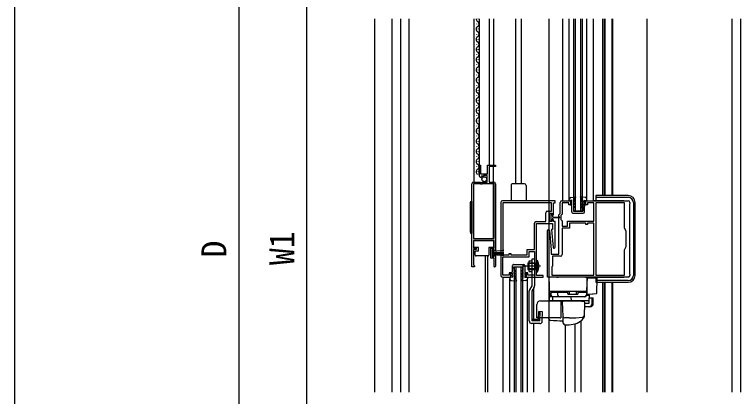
# Model space of a CAD drawing. Units: millimetres, scale not verified. Extents: x -875 to 875, y -1304 to 1297.
# Drawn here: x -875 to -448, y -717.2 to -492.4 of the extents above; entities that cross this region are included whole.
import ezdxf
from ezdxf.enums import TextEntityAlignment as Align

# ---------------------------------------------------------------- set-up
doc = ezdxf.new("R2010")
doc.units = ezdxf.units.MM
doc.header["$LTSCALE"] = 8
for name, color, linetype in [('0-2_YKK_11', 7, 'Continuous'), ('0-3_YKK_12', 2, 'Continuous'), ('0-4_YKK_13', 4, 'Continuous'), ('0-5_YKK_D', 6, 'Continuous'), ('0-6_YKK_ZWAK', 7, 'Continuous')]:
    doc.layers.add(name, color=color, linetype=linetype)
doc.styles.add('ＭＳ ゴシック', font='')
doc.styles.get('ＭＳ ゴシック').set_extended_font_data('MS Gothic')

msp = doc.modelspace()

# ---------------------------------------------------------------- linework, layer by layer
at = {"layer": '0-2_YKK_11'}
for p, q in [((-605.999, -640.95), (-605.999, -591.95)), ((-588.999, -602.95), (-588.999, -645.95)), ((-560.301, -619.498), (-559.303, -630.91))]:
    msp.add_line(p, q, dxfattribs=at)
for points in [[(-601.799, -586.854), (-601.799, -580.95), (-600.999, -580.95), (-600.999, -586.05), (-596.799, -586.05), (-596.799, -580.95), (-591.999, -580.95), (-591.999, -581.75), (-595.899, -581.75), (-595.899, -590.95), (-592.999, -590.95)], [(-604.999, -590.95), (-601.167, -590.95), (-600.627, -591.403), (-600.299, -591.25), (-599.999, -590.95), (-596.999, -590.95), (-596.999, -587.15), (-599.199, -587.15), (-599.199, -587.767), (-599.457, -587.874), (-600.023, -587.309), (-600.491, -587.579), (-600.406, -587.898), (-600.617, -588.149)], [(-591.999, -591.95), (-591.999, -631.65), (-592.799, -631.65), (-592.799, -630.75), (-594.099, -630.75), (-594.099, -634.95), (-592.799, -634.95), (-592.799, -634.05), (-591.999, -634.05), (-591.999, -640.4)], [(-556.999, -629.35), (-556.999, -614.25), (-557.999, -614.25), (-557.999, -613.25), (-558.999, -613.25), (-558.999, -614.25), (-560.499, -614.25), (-560.499, -609.25), (-558.999, -609.25), (-558.999, -610.25), (-557.999, -610.25), (-557.999, -603.15), (-556.999, -603.15), (-556.999, -601.95), (-587.999, -601.95)], [(-552.999, -601.95), (-547.999, -601.95), (-547.999, -604.45), (-548.999, -604.45), (-548.999, -603.15), (-552.799, -603.15), (-552.799, -609.947), (-553.599, -610.747), (-553.599, -613.05), (-552.799, -613.85), (-552.799, -616.95), (-549.799, -616.95), (-549.799, -613.95), (-534.199, -613.95), (-534.199, -603.15), (-537.999, -603.15), (-537.999, -604.45), (-538.999, -604.45), (-538.999, -601.95), (-513.999, -601.95)], [(-587.799, -603.15), (-587.799, -633.75), (-583.999, -633.75), (-583.999, -632.95), (-582.999, -632.95), (-582.999, -633.75), (-573.399, -633.75), (-573.399, -630.75), (-569.199, -630.75), (-569.199, -615.25)], [(-561.499, -608.05), (-559.199, -608.05), (-559.199, -603.15), (-587.799, -603.15)], [(-559.299, -630.997), (-559.299, -633.45), (-554.799, -633.45), (-554.799, -610.25), (-553.999, -609.45), (-553.999, -602.95)], [(-512.999, -602.95), (-512.999, -603.65), (-513.299, -603.95), (-513.299, -644.95), (-512.999, -645.25), (-512.999, -645.95)], [(-568.199, -614.25), (-562.499, -614.25), (-562.499, -609.05)], [(-587.999, -646.95), (-582.999, -646.95), (-582.999, -644.45), (-583.999, -644.45), (-583.999, -645.75), (-587.799, -645.75), (-587.799, -634.95), (-572.199, -634.95), (-572.199, -631.95), (-569.199, -631.95), (-569.199, -645.75), (-572.999, -645.75), (-572.999, -644.45), (-573.999, -644.45), (-573.999, -646.95), (-563.999, -646.95), (-563.999, -645.95), (-567.999, -645.95), (-567.999, -615.45), (-558.499, -615.45), (-558.499, -618.95), (-559.111, -618.95), (-558.197, -629.402)], [(-534.199, -645.75), (-534.199, -615.15), (-537.999, -615.15), (-537.999, -615.95), (-538.999, -615.95), (-538.999, -615.15), (-548.599, -615.15), (-548.599, -618.15), (-552.799, -618.15), (-552.799, -633.65)], [(-513.999, -646.95), (-561.499, -646.95), (-561.499, -619.55)], [(-592.969, -640.045), (-592.899, -639.852), (-592.899, -635.75), (-594.899, -635.75), (-594.899, -629.95), (-592.899, -629.95), (-592.899, -625.453), (-605.099, -625.453), (-605.099, -629.95), (-603.499, -629.95), (-603.499, -630.75), (-605.099, -630.75), (-605.099, -639.65), (-604.799, -639.95), (-604.499, -640.25), (-604.499, -640.95), (-605.999, -640.95)], [(-553.799, -634.65), (-558.499, -634.65), (-558.499, -640.45), (-558.799, -640.75), (-558.999, -640.95), (-558.999, -645.75), (-534.199, -645.75)]]:
    msp.add_lwpolyline(points, dxfattribs=at)
for points in [[(-592.899, -624.253), (-592.899, -592.05), (-599.899, -592.05), (-600.099, -592.25), (-600.699, -592.25), (-600.899, -592.05), (-605.099, -592.05), (-605.099, -624.253)], [(-532.999, -603.15), (-532.999, -645.75), (-516.299, -645.75), (-516.299, -630.855), (-515.199, -628.95), (-515.199, -619.95), (-516.299, -618.045), (-516.299, -603.15)]]:
    msp.add_lwpolyline(points, close=True, dxfattribs=at)
for centre, radius, start, end in [((-600.499, -586.854), 1.3, 179.99998, 264.7841), ((-604.999, -591.95), 1, 90.00001, 179.99999), ((-592.999, -591.95), 1, 0.00001, 89.99999), ((-587.999, -602.95), 1, 89.99955, 179.99953), ((-552.999, -602.95), 1, 90.00001, 179.99999), ((-513.999, -602.95), 1, 359.99998, 89.99996), ((-561.499, -609.05), 1, 90.00001, 179.99999), ((-568.199, -615.25), 1, 90.00001, 179.99999), ((-560.899, -619.55), 0.6, 5.00027, 179.99997), ((-560.299, -630.997), 1, 0.00018, 5.00044), ((-557.599, -629.35), 0.6, 184.99996, 0), ((-553.799, -633.65), 1, 270.00001, 359.99999), ((-592.549, -640.4), 0.55, 139.88058, 359.99997), ((-587.999, -645.95), 1, 180.00001, 269.99999), ((-513.999, -645.95), 1, 270.00004, 0.00002)]:
    msp.add_arc(centre, radius, start, end, dxfattribs=at)
at = {"layer": '0-3_YKK_12'}
for p, q in [((-663, -714.7), (-663, -494.852)), ((-653, -494.852), (-653, -714.7)), ((-648, -494.852), (-648, -714.7)), ((-643, -494.852), (-643, -714.7)), ((-604.799, -494.852), (-604.799, -590.95)), ((-601.799, -494.852), (-601.799, -586.854)), ((-595.899, -494.852), (-595.899, -580.95)), ((-593.299, -494.852), (-593.299, -580.95)), ((-580.2, -591.95), (-580.2, -494.852)), ((-576.8, -591.95), (-576.8, -494.852)), ((-560.5, -714.7), (-560.5, -494.852)), ((-552.499, -601.95), (-552.499, -494.852)), ((-548.699, -601.02), (-548.699, -494.852)), ((-545.999, -607.95), (-545.999, -494.852)), ((-544.999, -607.95), (-544.999, -494.852)), ((-541.999, -607.95), (-541.999, -494.852)), ((-540.999, -607.95), (-540.999, -494.852)), ((-538.299, -601.95), (-538.299, -494.852)), ((-534.499, -601.85), (-534.499, -494.852)), ((-528.9, -598.95), (-528.9, -494.852)), ((-528, -598.95), (-528, -494.852)), ((-527.5, -598.95), (-527.5, -494.852)), ((-523.5, -598.95), (-523.5, -494.852)), ((-523, -598.95), (-523, -494.852)), ((-503, -494.852), (-503, -714.7)), ((-453, -494.852), (-453, -714.7)), ((-448, -494.852), (-448, -714.7)), ((-593.299, -590.952), (-593.299, -581.75)), ((-604.799, -624.255), (-604.799, -592.052)), ((-593.299, -624.255), (-593.299, -592.052)), ((-545.999, -607.95), (-540.999, -607.95)), ((-598, -714.7), (-598, -634.453)), ((-596.6, -714.7), (-596.6, -634.453)), ((-580.999, -640.95), (-575.999, -640.95)), ((-580.999, -714.7), (-580.999, -640.95)), ((-579.999, -714.7), (-579.999, -640.95)), ((-576.999, -714.7), (-576.999, -640.95)), ((-575.999, -714.7), (-575.999, -640.95)), ((-587.499, -714.7), (-587.499, -646.95)), ((-583.699, -714.7), (-583.699, -647.873)), ((-573.299, -714.7), (-573.299, -647.855)), ((-569.499, -671.915), (-569.499, -652.948)), ((-528.9, -714.7), (-528.9, -649.95)), ((-528, -714.7), (-528, -649.95)), ((-527.5, -714.7), (-527.5, -649.95)), ((-523.5, -714.7), (-523.5, -649.95)), ((-523, -714.7), (-523, -649.95)), ((-569.499, -714.7), (-569.499, -674.25)), ((-545.2, -714.7), (-545.2, -674.421)), ((-541.8, -714.7), (-541.8, -672.606)), ((-551.004, -714.7), (-551.004, -674.959))]:
    msp.add_line(p, q, dxfattribs=at)
at = {"layer": '0-4_YKK_13'}
for p, q in [((-602.299, -495.05), (-602.299, -494.85)), ((-603.059, -498.05), (-603.059, -497.85)), ((-603.059, -504.05), (-603.059, -503.85)), ((-602.299, -501.05), (-602.299, -500.85)), ((-602.299, -507.05), (-602.299, -506.85)), ((-603.059, -510.05), (-603.059, -509.85)), ((-603.059, -516.05), (-603.059, -515.85)), ((-602.299, -513.05), (-602.299, -512.85)), ((-602.299, -519.05), (-602.299, -518.85)), ((-603.059, -522.05), (-603.059, -521.85)), ((-602.299, -525.05), (-602.299, -524.85)), ((-603.059, -528.05), (-603.059, -527.85)), ((-602.299, -531.05), (-602.299, -530.85)), ((-603.059, -534.05), (-603.059, -533.85)), ((-602.299, -537.05), (-602.299, -536.85)), ((-603.059, -540.05), (-603.059, -539.85)), ((-603.059, -546.05), (-603.059, -545.85)), ((-602.299, -543.05), (-602.299, -542.85)), ((-602.299, -549.05), (-602.299, -548.85)), ((-603.059, -552.05), (-603.059, -551.85)), ((-602.299, -555.05), (-602.299, -554.85)), ((-603.059, -558.05), (-603.059, -557.85)), ((-602.299, -561.05), (-602.299, -560.85)), ((-603.059, -564.05), (-603.059, -563.85)), ((-602.299, -567.05), (-602.299, -566.85)), ((-603.059, -570.05), (-603.059, -569.85)), ((-603.059, -576.05), (-603.059, -575.85)), ((-602.299, -573.05), (-602.299, -572.85)), ((-602.299, -579.05), (-602.299, -578.85)), ((-603.059, -582.05), (-603.059, -581.85)), ((-602.299, -585.05), (-602.299, -584.85)), ((-582.899, -592.95), (-582.899, -601.95)), ((-575.099, -591.95), (-581.899, -591.95)), ((-574.099, -592.95), (-574.099, -601.95)), ((-547.831, -600.034), (-544.966, -599.651)), ((-547.199, -602.65), (-547.199, -601.65)), ((-546.199, -601.65), (-544.83, -599.892)), ((-546.199, -601.65), (-545.299, -602.17)), ((-540.799, -601.65), (-542.168, -599.892)), ((-539.167, -600.034), (-542.032, -599.651)), ((-540.799, -601.65), (-541.699, -602.17)), ((-539.799, -602.65), (-539.799, -601.65)), ((-534.499, -601.85), (-516.6, -601.85)), ((-533.451, -601.95), (-533.451, -601.85)), ((-514, -598.95), (-533, -598.95)), ((-533, -598.95), (-533, -601.85)), ((-533, -599.95), (-514, -599.95)), ((-532.274, -601.95), (-532.274, -601.85)), ((-516.6, -601.95), (-516.6, -601.85)), ((-606.999, -603.3), (-606.999, -620.3)), ((-605.999, -602.3), (-605.999, -621.3)), ((-547.699, -604.284), (-547.199, -604.573)), ((-547.699, -604.65), (-547.699, -604.284)), ((-547.199, -605.15), (-547.699, -604.65)), ((-547.199, -603.15), (-547.498, -602.85)), ((-547.199, -604.573), (-547.199, -603.15)), ((-547.199, -608.557), (-547.199, -605.15)), ((-546.199, -602.112), (-546.199, -603.35)), ((-546.199, -602.112), (-545.299, -602.632)), ((-545.299, -603.87), (-546.199, -603.35)), ((-545.299, -604.331), (-546.199, -603.812)), ((-546.199, -603.812), (-546.199, -605.15)), ((-546.199, -605.15), (-545.499, -605.554)), ((-545.499, -606.016), (-546.199, -605.612)), ((-546.199, -605.612), (-546.199, -608.057)), ((-545.499, -605.554), (-545.499, -606.016)), ((-545.299, -602.17), (-545.299, -602.632)), ((-545.299, -603.87), (-545.299, -604.331)), ((-540.799, -602.112), (-541.699, -602.632)), ((-541.699, -602.17), (-541.699, -602.632)), ((-541.699, -603.87), (-540.799, -603.35)), ((-541.699, -604.331), (-540.799, -603.812)), ((-541.699, -603.87), (-541.699, -604.331)), ((-540.799, -605.15), (-541.499, -605.554)), ((-541.499, -605.554), (-541.499, -606.016)), ((-541.499, -606.016), (-540.799, -605.612)), ((-540.799, -602.112), (-540.799, -603.35)), ((-540.799, -603.812), (-540.799, -605.15)), ((-540.799, -605.612), (-540.799, -608.051)), ((-539.799, -603.15), (-539.499, -602.85)), ((-539.799, -604.573), (-539.799, -603.15)), ((-539.299, -604.284), (-539.799, -604.573)), ((-539.799, -605.15), (-539.299, -604.65)), ((-539.799, -608.551), (-539.799, -605.15)), ((-539.299, -604.65), (-539.299, -604.284)), ((-511, -602.95), (-511, -645.95)), ((-510, -645.95), (-510, -602.95)), ((-560.499, -609.75), (-560.499, -613.75)), ((-559.699, -609.45), (-560.199, -609.45)), ((-559.399, -611.75), (-559.399, -609.75)), ((-558.799, -610.5), (-559.399, -610.5)), ((-546.398, -609.357), (-540.598, -609.351)), ((-546.199, -608.057), (-540.799, -608.051)), ((-560.199, -614.05), (-559.699, -614.05)), ((-559.399, -613.75), (-559.399, -611.75)), ((-559.399, -613), (-558.799, -613)), ((-558.399, -611.5), (-558.399, -610.9)), ((-558.399, -611.5), (-554.445, -611.6)), ((-558.399, -612), (-554.445, -611.9)), ((-558.399, -612.6), (-558.399, -612)), ((-604.049, -631.453), (-602.049, -631.453)), ((-604.049, -633.953), (-604.049, -631.453)), ((-602.049, -631.453), (-602.049, -629.453)), ((-596.049, -629.453), (-596.049, -633.953)), ((-587.122, -631.314), (-593.249, -631.85)), ((-596.549, -634.453), (-597.049, -634.453)), ((-593.249, -632.35), (-587.099, -632.35)), ((-593.249, -632.85), (-587.099, -632.85)), ((-593.249, -633.35), (-587.099, -633.35)), ((-587.122, -634.386), (-593.249, -633.85)), ((-582.215, -640.34), (-582.208, -643.747)), ((-581.415, -639.538), (-575.616, -639.532)), ((-565.573, -640.45), (-576.28, -640.45)), ((-574.815, -640.331), (-574.808, -643.732)), ((-567.906, -640.45), (-573.939, -640.45)), ((-572.999, -638.45), (-568.999, -638.45)), ((-568.999, -638.829), (-572.999, -638.829)), ((-572.199, -637.25), (-570.699, -637.25)), ((-572.199, -643.65), (-572.199, -637.25)), ((-569.199, -636.45), (-570.699, -636.45)), ((-569.199, -636.45), (-569.199, -652.048)), ((-568.402, -639.305), (-569.011, -640.45)), ((-568.402, -641.595), (-569.011, -640.45)), ((-568.999, -642.45), (-568.999, -638.45)), ((-568.999, -638.45), (-568.266, -638.709)), ((-568.999, -638.829), (-568.172, -638.718)), ((-566.771, -638.491), (-568.402, -639.305)), ((-567.999, -636.85), (-567.349, -637.056)), ((-567.999, -636.85), (-567.999, -644.05)), ((-567.349, -643.844), (-567.349, -637.056)), ((-582.208, -643.747), (-582.707, -644.248)), ((-582.707, -644.248), (-582.706, -644.614)), ((-582.706, -644.614), (-582.206, -644.324)), ((-582.206, -644.324), (-582.203, -645.747)), ((-581.214, -640.838), (-575.814, -640.833)), ((-581.209, -643.283), (-581.214, -640.838)), ((-580.509, -642.877), (-581.209, -643.283)), ((-581.208, -643.745), (-580.508, -643.339)), ((-581.205, -645.083), (-581.208, -643.745)), ((-580.306, -644.562), (-581.205, -645.083)), ((-580.508, -643.339), (-580.509, -642.877)), ((-580.305, -645.023), (-580.306, -644.562)), ((-576.706, -644.554), (-575.805, -645.072)), ((-576.705, -645.016), (-576.706, -644.554)), ((-576.51, -642.869), (-575.809, -643.272)), ((-576.509, -643.331), (-576.51, -642.869)), ((-575.808, -643.734), (-576.509, -643.331)), ((-575.809, -643.272), (-575.814, -640.833)), ((-575.805, -645.072), (-575.808, -643.734)), ((-574.808, -643.732), (-574.307, -644.231)), ((-574.306, -644.597), (-574.806, -644.309)), ((-574.806, -644.309), (-574.804, -645.732)), ((-574.307, -644.231), (-574.306, -644.597)), ((-568.999, -642.071), (-572.999, -642.071)), ((-572.199, -643.65), (-570.699, -643.65)), ((-569.129, -642.45), (-569.214, -642.45)), ((-568.999, -642.071), (-568.172, -642.182)), ((-568.999, -642.45), (-568.266, -642.191)), ((-566.771, -642.409), (-568.402, -641.595)), ((-567.999, -644.05), (-567.349, -643.844)), ((-582.829, -648.864), (-579.963, -649.241)), ((-582.203, -645.747), (-582.502, -646.047)), ((-582.202, -646.247), (-582.201, -647.247)), ((-580.305, -645.023), (-581.204, -645.545)), ((-581.201, -646.783), (-581.204, -645.545)), ((-581.201, -646.783), (-580.302, -646.261)), ((-581.2, -647.245), (-580.301, -646.723)), ((-581.2, -647.245), (-579.828, -649)), ((-580.301, -646.723), (-580.302, -646.261)), ((-575.8, -647.234), (-577.165, -648.994)), ((-574.165, -648.846), (-577.029, -649.235)), ((-576.705, -645.016), (-575.804, -645.534)), ((-576.702, -646.716), (-576.703, -646.254)), ((-575.801, -646.772), (-576.703, -646.254)), ((-575.8, -647.234), (-576.702, -646.716)), ((-575.801, -646.772), (-575.804, -645.534)), ((-574.804, -645.732), (-574.503, -646.031)), ((-574.803, -646.232), (-574.8, -647.232)), ((-556.102, -646.959), (-560.799, -646.959)), ((-560.799, -646.959), (-560.555, -660.959)), ((-560.699, -646.959), (-560.331, -657.494)), ((-556.102, -646.959), (-555.138, -646.959)), ((-539.198, -646.959), (-555.138, -646.959)), ((-539.198, -646.959), (-538.199, -646.959)), ((-538.199, -646.959), (-538.479, -654.976)), ((-538.234, -647.959), (-538.199, -646.959)), ((-538.202, -647.05), (-516.6, -647.05)), ((-534.22, -647.259), (-532.51, -647.259)), ((-533.451, -647.05), (-533.451, -646.95)), ((-533, -647.05), (-533, -649.95)), ((-514, -648.95), (-533, -648.95)), ((-532.515, -656.32), (-532.21, -647.569)), ((-532.274, -647.05), (-532.274, -646.95)), ((-516.6, -647.05), (-516.6, -646.95)), ((-569.4, -652.798), (-570.799, -655.221)), ((-533, -649.95), (-514, -649.95)), ((-572.299, -672.75), (-572.299, -655.221)), ((-570.799, -655.221), (-570.799, -672.75)), ((-555.406, -655.459), (-560.402, -655.459)), ((-549.548, -655.959), (-559.448, -655.959)), ((-559.428, -657.459), (-559.428, -655.959)), ((-559.046, -655.459), (-559.086, -655.457)), ((-558.925, -655.959), (-558.925, -655.459)), ((-558.925, -655.459), (-549.548, -655.459)), ((-557.734, -655.459), (-557.281, -655.459)), ((-555.483, -657.459), (-555.483, -655.959)), ((-554.924, -655.459), (-555.406, -655.459)), ((-554.964, -655.959), (-554.964, -655.459)), ((-539.478, -655.459), (-554.924, -655.459)), ((-549.699, -655.459), (-550.199, -655.459)), ((-549.548, -656.659), (-549.548, -655.459)), ((-549.248, -656.959), (-543.848, -656.959)), ((-548.548, -656.959), (-548.548, -655.459)), ((-544.548, -656.959), (-544.548, -655.459)), ((-543.548, -655.459), (-539.048, -655.459)), ((-543.548, -656.659), (-543.548, -655.459)), ((-538.548, -655.959), (-543.548, -655.959)), ((-542.999, -655.459), (-543.499, -655.459)), ((-538.979, -655.459), (-539.478, -655.459)), ((-539.048, -655.959), (-539.048, -655.459)), ((-538.479, -654.976), (-538.567, -657.494)), ((-538.567, -657.494), (-536.782, -657.494)), ((-538.548, -655.959), (-538.548, -657.459)), ((-536.809, -659.059), (-536.782, -657.494)), ((-534.589, -656.943), (-535.045, -656.983)), ((-532.971, -656.801), (-534.589, -656.943)), ((-565.699, -660.959), (-541.399, -660.959)), ((-560.198, -660.959), (-560.21, -660.959)), ((-558.426, -660.959), (-558.46, -658.459)), ((-539.548, -658.459), (-558.428, -658.459)), ((-547.248, -660.959), (-558.426, -660.959)), ((-552.376, -670.206), (-552.681, -661.476)), ((-552.181, -660.959), (-541.699, -660.959)), ((-548.399, -660.959), (-548.999, -660.959)), ((-547.399, -660.959), (-547.999, -660.959)), ((-547.699, -658.459), (-547.655, -660.959)), ((-546.883, -660.959), (-547.248, -660.959)), ((-544.399, -660.959), (-544.999, -660.959)), ((-543.399, -660.959), (-543.999, -660.959)), ((-543.399, -660.959), (-543.999, -660.959)), ((-543.399, -660.959), (-543.999, -660.959)), ((-543.399, -660.959), (-541.699, -660.959)), ((-543.399, -660.959), (-541.699, -660.959)), ((-537.334, -660.959), (-543.078, -660.959)), ((-541.699, -660.959), (-541.444, -660.997)), ((-541.444, -660.997), (-540.15, -661.191)), ((-539.725, -661.703), (-540.033, -670.532)), ((-537.191, -659.059), (-537.191, -662.459)), ((-537.191, -659.059), (-535.248, -659.059)), ((-534.585, -662.459), (-534.585, -659.059)), ((-567.699, -670.959), (-567.699, -662.959)), ((-553.699, -661.959), (-553.699, -670.825)), ((-553.699, -662.459), (-552.647, -662.459)), ((-537.191, -664.459), (-539.821, -664.459)), ((-537.191, -662.459), (-539.751, -662.459)), ((-536.529, -664.459), (-537.191, -664.459)), ((-566.799, -671.915), (-566.666, -667.25)), ((-564.401, -667.315), (-566.666, -667.25)), ((-566.057, -672.75), (-565.9, -667.272)), ((-564.557, -672.793), (-564.401, -667.315)), ((-552.244, -673.994), (-552.376, -670.206)), ((-540.004, -669.699), (-540.034, -670.548)), ((-566.799, -671.915), (-570.799, -671.915)), ((-566.057, -672.75), (-570.799, -672.75)), ((-566.057, -674.25), (-570.799, -674.25)), ((-554.199, -670.959), (-567.699, -670.959)), ((-560.85, -670.959), (-560.838, -671.285)), ((-548.699, -670.959), (-551.401, -670.959)), ((-551.244, -674.959), (-548.699, -674.959))]:
    msp.add_line(p, q, dxfattribs=at)
for points in [[(-547.199, -601.65), (-548.699, -601.95), (-548.699, -601.025)], [(-539.799, -601.65), (-538.299, -601.95), (-538.299, -601.025)], [(-547.199, -602.65), (-547.498, -602.65), (-547.498, -602.85)], [(-539.799, -602.65), (-539.499, -602.65), (-539.499, -602.85)], [(-602.049, -629.453), (-604.749, -629.453), (-604.749, -625.453), (-593.349, -625.453)], [(-593.349, -625.453), (-593.349, -629.453), (-596.049, -629.453)], [(-597.049, -634.453), (-603.049, -634.453), (-603.549, -634.453)], [(-572.999, -638.45), (-572.999, -642.45), (-568.999, -642.45)], [(-570.699, -636.45), (-570.699, -652.048), (-572.098, -654.471)], [(-582.2, -647.247), (-583.701, -646.95), (-583.699, -647.875)], [(-582.202, -646.247), (-582.502, -646.248), (-582.502, -646.047)], [(-574.803, -646.232), (-574.503, -646.231), (-574.503, -646.031)], [(-574.8, -647.232), (-573.301, -646.928), (-573.299, -647.853)], [(-538.199, -657.228), (-538.199, -647.259), (-534.857, -647.259), (-534.22, -647.259)], [(-535.045, -656.983), (-538.199, -657.259), (-538.199, -657.228)], [(-558.426, -660.959), (-559.998, -660.959), (-560.198, -660.959)], [(-539.566, -658.459), (-558.522, -658.459), (-559.316, -658.459)], [(-543.078, -660.959), (-543.908, -660.959), (-547.654, -660.959)], [(-545.879, -660.959), (-545.919, -660.959), (-546.883, -660.959)], [(-535.248, -662.459), (-535.248, -659.059), (-534.585, -659.059)]]:
    msp.add_lwpolyline(points, dxfattribs=at)
msp.add_lwpolyline([(-593.249, -634.75), (-593.249, -630.95), (-594.099, -630.95), (-594.099, -634.75)], close=True, dxfattribs=at)
msp.add_circle((-598.649, -589.302), 1.45, dxfattribs=at)
for centre, radius, start, end in [((-601.84, -494.95), 1.718, 176.72539, 240.80063), ((-601.84, -500.95), 1.718, 119.19937, 240.80063), ((-603.517, -497.95), 1.718, 299.19064, 60.80936), ((-603.517, -503.95), 1.718, 299.19064, 60.80936), ((-601.84, -506.95), 1.718, 119.19937, 240.80063), ((-601.84, -512.95), 1.718, 119.19937, 240.80063), ((-603.517, -509.95), 1.718, 299.19064, 60.80936), ((-603.517, -515.95), 1.718, 299.19064, 60.80936), ((-601.84, -518.95), 1.718, 119.19937, 240.80063), ((-603.517, -521.95), 1.718, 299.19064, 60.80936), ((-601.84, -524.95), 1.718, 119.19937, 240.80063), ((-601.84, -530.95), 1.718, 119.19937, 240.80063), ((-603.517, -527.95), 1.718, 299.19064, 60.80936), ((-603.517, -533.95), 1.718, 299.19064, 60.80936), ((-601.84, -536.95), 1.718, 119.19937, 240.80063), ((-601.84, -542.95), 1.718, 119.19937, 240.80063), ((-603.517, -539.95), 1.718, 299.19064, 60.80936), ((-603.517, -545.95), 1.718, 299.19064, 60.80936), ((-601.84, -548.95), 1.718, 119.19937, 240.80063), ((-603.517, -551.95), 1.718, 299.19064, 60.80936), ((-601.84, -554.95), 1.718, 119.19937, 240.80063), ((-603.517, -557.95), 1.718, 299.19064, 60.80936), ((-601.84, -560.95), 1.718, 119.19937, 240.80063), ((-603.517, -563.95), 1.718, 299.19064, 60.80936), ((-601.84, -566.95), 1.718, 119.19937, 240.80063), ((-601.84, -572.95), 1.718, 119.19937, 240.80063), ((-603.517, -569.95), 1.718, 299.19064, 60.80936), ((-603.517, -575.95), 1.718, 299.19064, 60.80936), ((-601.84, -578.95), 1.718, 119.19937, 240.80063), ((-603.517, -581.95), 1.718, 299.19064, 60.80936), ((-601.84, -584.95), 1.718, 119.19937, 240.80063), ((-581.899, -592.95), 1, 89.99913, 180), ((-575.099, -592.95), 1, 0, 89.99913), ((-547.699, -601.025), 1, 97.60389, 180.00087), ((-544.949, -599.8), 0.15, 322.09538, 96.54312), ((-542.049, -599.8), 0.15, 83.45688, 217.90462), ((-539.299, -601.025), 1, 359.99913, 82.39611), ((-514, -602.95), 4, 0, 90), ((-514, -602.95), 3, 0, 90), ((-605.999, -603.3), 1, 90, 180), ((-560.199, -609.75), 0.3, 90, 180), ((-559.699, -609.75), 0.3, 0, 90), ((-558.799, -610.9), 0.4, 0, 89.99781), ((-546.399, -608.557), 0.8, 180, 270.05935), ((-540.599, -608.551), 0.8, 270.05935, 0), ((-560.199, -613.75), 0.3, 180, 270), ((-559.699, -613.75), 0.3, 270, 0), ((-558.799, -612.6), 0.4, 270, 0), ((-554.449, -611.75), 0.15, 271.5265, 88.47315), ((-605.999, -620.3), 1, 180, 270), ((-603.549, -633.953), 0.5, 180, 269.99999), ((-596.549, -633.953), 0.5, 270.00005, 0), ((-581.415, -640.338), 0.8, 90.05935, 180.11869), ((-575.615, -640.332), 0.8, 0.11869, 90.05935), ((-568.199, -638.52), 0.2, 250.57815, 0), ((-573.699, -640.45), 7.2, 331.87782, 28.12218), ((-568.199, -642.38), 0.2, 0, 109.42185), ((-582.699, -647.873), 1, 180.11782, 262.5148), ((-579.946, -649.092), 0.15, 263.57557, 38.02331), ((-577.047, -649.086), 0.15, 142.21407, 276.66181), ((-574.299, -647.855), 1, 277.72258, 0.11957), ((-532.51, -647.559), 0.3, 358, 90), ((-514, -645.95), 3, 270, 0), ((-514, -645.95), 4, 270, 0), ((-570.699, -652.048), 1.5, 330, 0), ((-570.799, -655.221), 1.5, 150, 180), ((-559.332, -657.459), 1, 182, 270), ((-558.428, -657.459), 1, 180, 270), ((-554.483, -657.459), 1, 180, 270), ((-549.248, -656.659), 0.3, 180, 270), ((-543.848, -656.659), 0.3, 270, 0), ((-539.566, -657.459), 1, 270, 358), ((-539.548, -657.459), 1, 270, 0), ((-538.979, -654.959), 0.5, 270, 358), ((-533.015, -656.303), 0.5, 275, 358.02699), ((-565.699, -662.959), 2, 90, 180), ((-552.699, -661.959), 1, 90, 180), ((-552.181, -661.459), 0.5, 90, 182), ((-540.225, -661.685), 0.5, 358, 81.46923), ((-537.334, -660.459), 0.5, 270, 286.57035), ((-551.401, -669.959), 1, 182, 270), ((-541.001, -669.586), 1, 275.53061, 358), ((-570.799, -672.75), 1.5, 180, 270), ((-566.057, -672.75), 1.5, 270, 358.36342), ((-559.839, -671.25), 1, 182, 265.1492), ((-550.199, -557.659), 115, 265.1492, 268.95761), ((-554.199, -669.959), 1, 270, 300), ((-551.244, -673.959), 1, 182, 270), ((-548.711, -589.959), 81, 270.00856, 275.53061), ((-548.599, -663.959), 11, 269.4814, 319.17186), ((-541.033, -670.497), 1, 319.17186, 358)]:
    msp.add_arc(centre, radius, start, end, dxfattribs=at)
for centre in [(-537.191, -662.459), (-536.529, -662.459)]:
    msp.add_ellipse(centre, major_axis=(0, 2), ratio=0.971846, start_param=3.1415927, end_param=4.712389, dxfattribs=at)
at = {"layer": '0-5_YKK_D'}
for p, q in [((-743, -315.699), (-743, -936.2)), ((-703, -916.2), (-703, -332.699))]:
    msp.add_line(p, q, dxfattribs=at)
at = {"layer": '0-6_YKK_ZWAK'}
msp.add_line((-875, 1245.8), (-875, -1304.2), dxfattribs=at)

# ---------------------------------------------------------------- texts
at = {"layer": '0-5_YKK_D', "style": 'ＭＳ ゴシック'}
for s, p in [('W1', (-706, -639.904)), ('D', (-746, -635.438))]:
    msp.add_text(s, height=14.66, rotation=90, dxfattribs=at).set_placement(p, align=Align.BOTTOM_LEFT)

doc.saveas('drawing.dxf')
